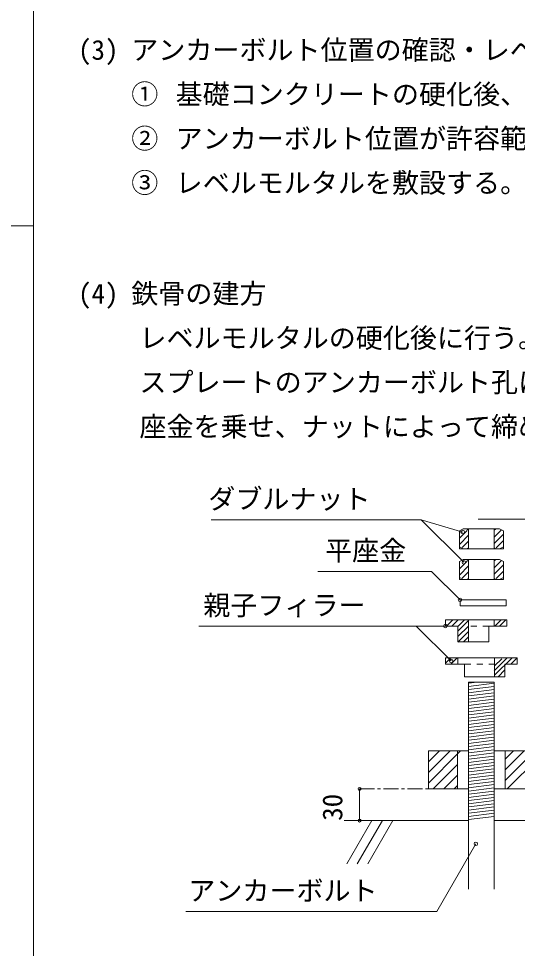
# Model space of a CAD drawing. Units: millimetres, scale not verified. Extents: x -29750 to 29507, y -17676 to 20635.
# Drawn here: x -249 to 3968, y 4748 to 12616 of the extents above; entities that cross this region are included whole.
import ezdxf
from ezdxf.enums import TextEntityAlignment as Align

# ---------------------------------------------------------------- set-up
doc = ezdxf.new("R2010")
doc.units = ezdxf.units.MM
doc.header["$LTSCALE"] = 30
doc.linetypes.add('USER1', pattern=[6.773333, 4.233333, -0.846667, 0.846667, -0.846667])
doc.linetypes.add('USER2', pattern=[3.386667, 1.693333, -1.693333])
doc.layers.add('0-2_0-8_文字', color=7, linetype='Continuous', lineweight=18)
doc.layers.add('0-3_0-0', color=7, linetype='Continuous', lineweight=18)
doc.styles.add('ＭＳ ゴシック', font='')
doc.styles.get('ＭＳ ゴシック').set_extended_font_data('MS Gothic')

msp = doc.modelspace()

# ---------------------------------------------------------------- linework, layer by layer
at = {"layer": '0-2_0-8_文字'}
for p, q in [((1377.94, 8375.89), (3154.69, 8375.89)), ((3154.69, 8375.89), (3515.24, 8015.35)), ((3154.69, 8375.89), (3505.96, 8271.77)), ((3509.31, 8298.74), (3477.04, 8280.34)), ((3543.42, 8284.74), (3477.04, 8218.36)), ((3477.04, 8280.34), (3477.04, 8128.77)), ((3537.94, 8298.74), (3555.77, 8288.58)), ((3555.77, 8298.74), (3555.77, 8128.77)), ((3770.47, 8298.74), (3770.47, 8128.77)), ((3788.3, 8298.74), (3770.47, 8288.58)), ((3833.09, 8289.57), (3770.47, 8226.95)), ((3816.93, 8298.74), (3849.19, 8280.34)), ((3849.19, 8280.34), (3849.19, 8128.77)), ((3555.77, 8245.38), (3477.04, 8166.66)), ((3555.77, 8195.28), (3500.3, 8139.82)), ((3849.19, 8254.15), (3770.47, 8175.42)), ((3849.19, 8198.68), (3787.2, 8136.69)), ((3509.25, 8128.77), (3477.04, 8147.2)), ((3477.04, 8128.77), (3555.77, 8128.77)), ((3537.96, 8128.77), (3555.77, 8138.93)), ((3555.77, 8128.77), (3770.47, 8128.77)), ((3788.27, 8128.77), (3770.47, 8138.93)), ((3770.47, 8128.77), (3849.19, 8128.77)), ((3816.99, 8128.77), (3849.19, 8147.2)), ((3509.25, 8039.31), (3477.04, 8020.97)), ((3537.96, 8039.31), (3555.77, 8029.2)), ((3555.77, 8039.31), (3555.77, 7869.34)), ((3788.27, 8039.31), (3770.47, 8029.2)), ((3770.47, 8039.31), (3770.47, 7869.34)), ((3833.09, 8030.14), (3770.47, 7967.52)), ((3543.42, 8025.31), (3477.04, 7958.93)), ((3477.04, 8020.97), (3477.04, 7869.34)), ((3555.77, 7985.95), (3477.04, 7907.22)), ((3849.19, 7994.72), (3770.47, 7915.99)), ((3849.19, 8020.97), (3849.19, 7869.34)), ((3242.32, 7938.47), (2280.6, 7938.47)), ((3483.09, 7697.7), (3242.32, 7938.47)), ((3509.25, 7869.34), (3477.04, 7887.77)), ((3477.04, 7869.34), (3555.77, 7869.34)), ((3555.77, 7935.85), (3500.3, 7880.39)), ((3537.96, 7869.34), (3555.77, 7879.5)), ((3555.77, 7869.34), (3770.47, 7869.34)), ((3788.27, 7869.34), (3770.47, 7879.5)), ((3770.47, 7869.34), (3849.19, 7869.34)), ((3849.19, 7939.25), (3787.2, 7877.26)), ((3816.99, 7869.34), (3849.19, 7887.77)), ((1274.58, 7475.57), (3112.4, 7475.57)), ((3112.4, 7475.57), (3407.61, 7180.35)), ((3112.4, 7475.57), (3411.73, 7475.57)), ((3358.96, 7529.24), (3877.82, 7529.24)), ((3358.96, 7529.24), (3358.96, 7475.57)), ((3358.96, 7475.57), (3464.52, 7475.57)), ((3421.76, 7529.24), (3368.08, 7475.57)), ((3467.96, 7529.24), (3414.29, 7475.57)), ((3553.98, 7522.22), (3464.52, 7432.76)), ((3553.98, 7475.7), (3464.52, 7386.24)), ((3464.52, 7475.57), (3464.52, 7341.38)), ((3519.85, 7529.24), (3466.17, 7475.57)), ((3553.98, 7529.24), (3553.98, 7341.38)), ((3727.53, 7475.57), (3877.82, 7475.57)), ((3772.26, 7475.57), (3772.26, 7529.24)), ((3831.48, 7529.24), (3777.81, 7475.57)), ((3870.85, 7529.24), (3817.17, 7475.57)), ((3877.82, 7529.24), (3877.82, 7475.57)), ((3553.98, 7429.18), (3464.52, 7339.72)), ((3553.98, 7384.45), (3510.9, 7341.38)), ((3358.96, 7207.19), (3358.96, 7153.51)), ((3967.28, 7207.19), (3358.96, 7207.19)), ((3403.86, 7207.19), (3358.96, 7162.28)), ((3405.65, 7153.51), (3459.33, 7207.19)), ((3463.62, 7153.51), (3463.62, 7207.19)), ((3881.58, 7207.19), (3772.75, 7098.36)), ((3774.94, 7207.19), (3774.94, 7046.16)), ((3922.73, 7207.19), (3774.94, 7059.4)), ((3835.06, 7198.55), (3774.94, 7138.44)), ((3965.67, 7207.19), (3912, 7153.51)), ((3967.28, 7207.19), (3967.28, 7153.51)), ((3522.05, 7153.51), (3358.96, 7153.51)), ((3862.62, 7104.13), (3804.64, 7046.16)), ((3770.47, 7001.43), (3555.77, 7001.43)), ((3555.77, 6992.48), (3627.38, 7001.43)), ((3555.77, 7001.43), (3555.77, 5250.24)), ((3555.77, 6965.64), (3770.47, 6992.48)), ((3555.77, 6938.8), (3770.47, 6965.64)), ((3555.77, 6911.97), (3770.47, 6938.81)), ((3770.47, 7001.43), (3770.47, 5250.24)), ((3555.77, 6885.13), (3770.47, 6911.97)), ((3555.77, 6858.29), (3770.47, 6885.13)), ((3555.77, 6831.45), (3770.47, 6858.29)), ((3555.77, 6804.62), (3770.47, 6831.45)), ((3555.77, 6777.78), (3770.47, 6804.62)), ((3555.77, 6750.94), (3770.47, 6777.78)), ((3555.77, 6724.1), (3770.47, 6750.94)), ((3555.77, 6697.26), (3770.47, 6724.1)), ((3555.77, 6670.43), (3770.47, 6697.26)), ((3555.77, 6643.59), (3770.47, 6670.43)), ((3555.77, 6616.75), (3770.47, 6643.59)), ((3555.77, 6589.91), (3770.47, 6616.75)), ((3555.77, 6563.07), (3770.47, 6589.91)), ((3555.77, 6536.24), (3770.47, 6563.07)), ((3555.77, 6509.4), (3770.47, 6536.24)), ((3555.77, 6482.56), (3770.47, 6509.4)), ((3555.77, 6455.72), (3770.47, 6482.56)), ((3555.77, 6428.88), (3770.47, 6455.72)), ((3461.83, 6419.94), (3215.82, 6419.94)), ((3215.82, 6419.94), (3215.82, 6097.88)), ((3215.82, 6326.48), (3309.28, 6419.94)), ((3215.82, 6237.02), (3398.74, 6419.94)), ((3461.83, 6419.94), (3555.77, 6419.94)), ((3461.83, 6419.94), (3461.83, 6097.88)), ((3555.77, 6402.05), (3770.47, 6428.88)), ((3555.77, 6375.21), (3770.47, 6402.05)), ((3555.77, 6348.37), (3770.47, 6375.21)), ((3864.4, 6419.94), (3770.47, 6419.94)), ((3864.4, 6419.94), (3864.4, 6097.88)), ((6503.47, 6419.94), (3864.4, 6419.94)), ((3864.4, 6348.84), (3935.5, 6419.94)), ((3864.4, 6259.38), (4024.96, 6419.94)), ((3864.4, 6169.92), (4114.42, 6419.94)), ((3881.82, 6097.88), (4203.88, 6419.94)), ((3255.6, 6097.88), (3461.83, 6304.12)), ((3555.77, 6321.53), (3770.47, 6348.37)), ((3555.77, 6294.69), (3770.47, 6321.53)), ((3555.77, 6267.86), (3770.47, 6294.69)), ((3555.77, 6241.02), (3770.47, 6267.86)), ((3555.77, 6214.18), (3770.47, 6241.02)), ((3345.06, 6097.88), (3461.83, 6214.65)), ((3555.77, 6187.34), (3770.47, 6214.18)), ((3555.77, 6160.5), (3770.47, 6187.34)), ((3555.77, 6133.67), (3770.47, 6160.5)), ((2633.39, 5829.5), (2633.39, 6097.88)), ((3215.82, 6097.88), (3461.83, 6097.88)), ((3434.52, 6097.88), (3461.83, 6125.19)), ((3461.83, 6097.88), (3555.77, 6097.88)), ((3555.77, 6106.83), (3770.47, 6133.67)), ((3555.77, 6079.99), (3770.47, 6106.83)), ((3555.77, 6053.15), (3770.47, 6079.99)), ((3864.4, 6097.88), (3770.47, 6097.88)), ((3864.4, 6097.88), (6503.47, 6097.88)), ((3555.77, 6026.31), (3770.47, 6053.15)), ((3555.77, 5999.48), (3770.47, 6026.31)), ((3555.77, 5972.64), (3770.47, 5999.48)), ((3555.77, 5945.8), (3770.47, 5972.64)), ((3555.77, 5918.96), (3770.47, 5945.8)), ((3555.77, 5892.13), (3770.47, 5918.96)), ((2504.14, 5829.5), (3555.77, 5829.5)), ((2736.73, 5829.5), (2524.97, 5462.72)), ((2826.19, 5829.5), (2614.43, 5462.72)), ((2915.65, 5829.5), (2703.89, 5462.72)), ((3555.77, 5865.29), (3770.47, 5892.13)), ((3555.77, 5838.45), (3770.47, 5865.29)), ((3770.47, 5829.5), (6597.41, 5829.5))]:
    msp.add_line(p, q, dxfattribs=at)
at = {"layer": '0-2_0-8_文字', "linetype": 'USER2'}
for p, q in [((3727.53, 7475.57), (3553.98, 7475.57)), ((3522.05, 7153.51), (3774.94, 7153.51))]:
    msp.add_line(p, q, dxfattribs=at)
at = {"layer": '0-2_0-8_文字', "linetype": 'USER1'}
msp.add_line((2633.39, 6097.88), (3215.82, 6097.88), dxfattribs=at)
at = {"layer": '0-2_0-8_文字'}
for points in [[(3636.28, 8379.11), (5060.13, 8379.11), (5122.03, 8054.1)], [(3509.31, 8298.74), (3555.77, 8298.74), (3770.47, 8298.74), (3816.93, 8298.74)], [(3509.25, 8039.31), (3555.77, 8039.31), (3770.47, 8039.31), (3816.99, 8039.31), (3849.19, 8020.97)], [(3727.53, 7475.57), (3727.53, 7341.38), (3464.52, 7341.38)], [(3522.05, 7153.51), (3522.05, 7046.16), (3862.62, 7046.16)], [(3967.28, 7153.51), (3862.62, 7153.51), (3862.62, 7046.16)], [(3215.82, 6147.56), (3461.83, 6393.58), (3488.2, 6419.94)], [(1163.76, 5060.62), (3285.68, 5060.62), (3616.36, 5633.36)]]:
    msp.add_lwpolyline(points, dxfattribs=at)
msp.add_lwpolyline([(3873.81, 7645.74), (3483.09, 7645.74), (3483.09, 7697.7), (3873.81, 7697.7)], close=True, dxfattribs=at)
for centre in [(2633.39, 6097.88), (2633.39, 5829.5)]:
    msp.add_circle(centre, 12.6, dxfattribs=at)
for centre, start, end in [((3505.96, 8271.77), 90, 180), ((3505.96, 8271.77), 180, 270), ((3505.96, 8271.77), 0, 90), ((3505.96, 8271.77), 270, 360), ((3515.24, 8015.35), 90, 180), ((3515.24, 8015.35), 0, 90), ((3515.24, 8015.35), 180, 270), ((3515.24, 8015.35), 270, 360), ((3483.09, 7697.7), 90, 180), ((3483.09, 7697.7), 0, 90), ((3483.09, 7697.7), 180, 270), ((3483.09, 7697.7), 270, 360), ((3358.96, 7475.57), 90, 180), ((3358.96, 7475.57), 180, 270), ((3358.96, 7475.57), 0, 90), ((3358.96, 7475.57), 270, 360), ((3407.61, 7180.35), 90, 180), ((3407.61, 7180.35), 180, 270), ((3407.61, 7180.35), 0, 90), ((3407.61, 7180.35), 270, 360), ((3616.36, 5633.36), 90, 180), ((3616.36, 5633.36), 180, 270), ((3616.36, 5633.36), 0, 90), ((3616.36, 5633.36), 270, 360)]:
    msp.add_arc(centre, 15, start, end, dxfattribs=at)
at = {"layer": '0-3_0-0', "lineweight": 9}
for p, q in [((-121.54, 18852.91), (-121.54, -17675.56)), ((-19873.62, 10862.31), (-121.54, 10862.31))]:
    msp.add_line(p, q, dxfattribs=at)

# ---------------------------------------------------------------- texts
at = {"layer": '0-2_0-8_文字', "style": 'ＭＳ ゴシック'}
for s, p in [('(3)', (253.46, 12217.66)), ('アンカーボルト位置の確認・レベルモルタルの設置', (703.46, 12217.66)), ('①', (703.46, 11842.66)), ('基礎コンクリートの硬化後、テンプレートと養生材を取外す。', (1078.46, 11842.66)), ('②', (703.46, 11467.66)), ('アンカーボルト位置が許容範囲内であることを確認する。', (1078.46, 11467.66)), ('③', (703.46, 11092.66)), ('レベルモルタルを敷設する。', (1078.46, 11092.66)), ('(4)', (253.46, 10155.16)), ('鉄骨の建方', (703.46, 10155.16)), ('レベルモルタルの硬化後に行う。鉄骨柱の位置調整時、べー', (772.78, 9780.16)), ('スプレートのアンカーボルト孔に親子フィラーを挿入し、平', (772.78, 9405.16)), ('座金を乗せ、ナットによって締め付ける。', (772.78, 9030.16)), ('ダブルナット', (1354.69, 8418.19)), ('平座金', (2342.32, 7980.77)), ('親子フィラー', (1312.4, 7517.87)), ('アンカーボルト', (1185.68, 5102.92))]:
    msp.add_text(s, height=167.6, dxfattribs=at).set_placement(p, align=Align.BOTTOM_LEFT)
msp.add_text('30', height=167.6, rotation=90, dxfattribs=at).set_placement((2538.06, 5827.92), align=Align.BOTTOM_LEFT)

doc.saveas('drawing.dxf')
